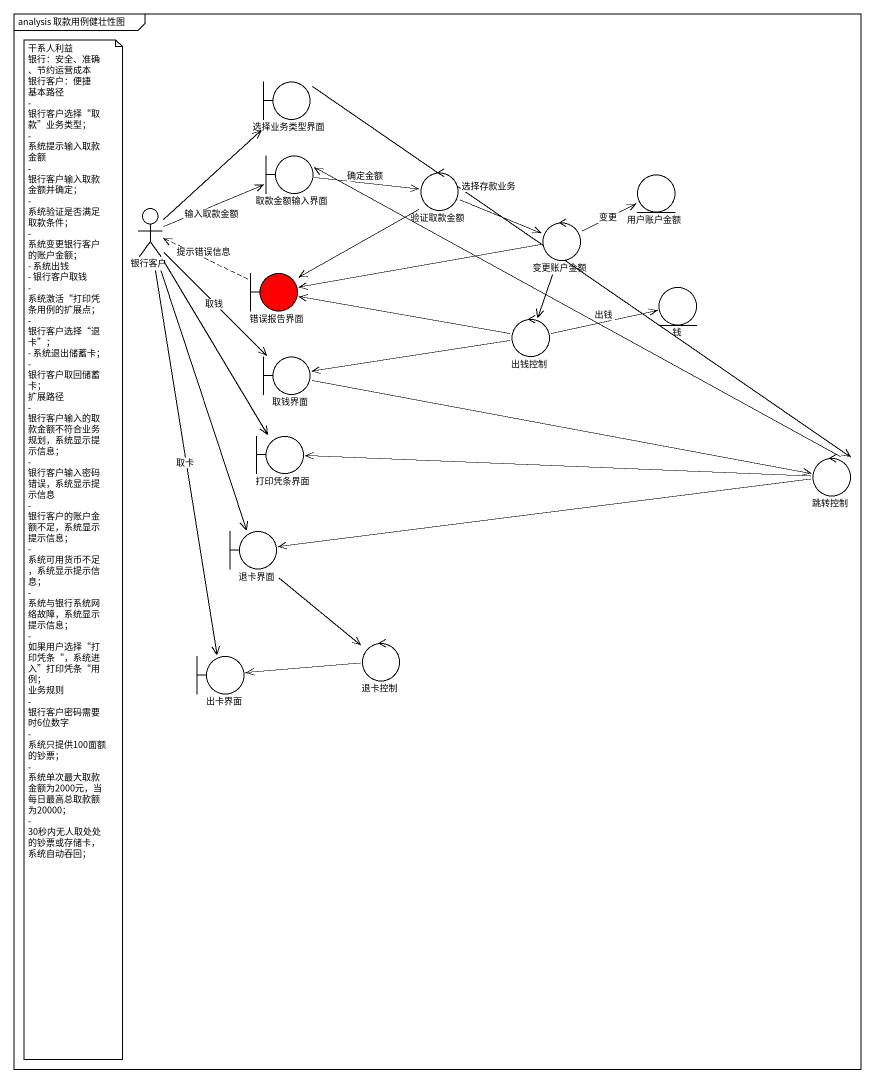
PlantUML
@startuml
mainframe analysis 取款用例健壮性图
boundary 选择业务类型界面
boundary 取款金额输入界面
control 验证取款金额
entity 用户账户金额
actor 银行客户
control 变更账户金额
boundary 错误报告界面 #FF0000
entity 钱
control 出钱控制
boundary 取钱界面
boundary 打印凭条界面
control 跳转控制
boundary 退卡界面
control 退卡控制
boundary 出卡界面
选择业务类型界面 --> 跳转控制 : 选择存款业务
取款金额输入界面 -right-> 验证取款金额 : 确定金额
验证取款金额 -right-> 变更账户金额
验证取款金额 --> 错误报告界面
银行客户 -up-> 选择业务类型界面
银行客户 -right-> 取款金额输入界面 : 输入取款金额
银行客户 --> 取钱界面 : 取钱
银行客户 --> 打印凭条界面
银行客户 --> 退卡界面
银行客户 --> 出卡界面 : 取卡
变更账户金额 -right-> 用户账户金额 : 变更
变更账户金额 -left-> 错误报告界面
变更账户金额 --> 出钱控制
错误报告界面 .left.> 银行客户 : 提示错误信息
出钱控制 -left-> 错误报告界面
出钱控制 -right-> 钱 : 出钱
出钱控制 -left-> 取钱界面
取钱界面 -right-> 跳转控制
跳转控制 -left-> 取款金额输入界面
跳转控制 -left-> 打印凭条界面
跳转控制 -left-> 退卡界面
退卡界面 --> 退卡控制
退卡控制 -left-> 出卡界面
note as N1
  干系人利益
  银行：安全、准确、节约运营成本
  银行客户：便捷
  基本路径
  - 银行客户选择“取款”业务类型；
  - 系统提示输入取款金额
  - 银行客户输入取款金额并确定；
  - 系统验证是否满足取款条件；
  - 系统变更银行客户的账户金额；
  - 系统出钱
  - 银行客户取钱
  - 系统激活“打印凭条用例的扩展点；
  - 银行客户选择“退卡”；
  - 系统退出储蓄卡；
  - 银行客户取回储蓄卡；
  扩展路径
  - 银行客户输入的取款金额不符合业务规划，系统显示提示信息；
  - 银行客户输入密码错误，系统显示提示信息
  - 银行客户的账户金额不足，系统显示提示信息；
  - 系统可用货币不足，系统显示提示信息；
  - 系统与银行系统网络故障，系统显示提示信息；
  - 如果用户选择“打印凭条“，系统进入”打印凭条“用例；
  业务规则
  - 银行客户密码需要时6位数字
  - 系统只提供100面额的钞票；
  - 系统单次最大取款金额为2000元，当每日最高总取款额为20000；
  - 30秒内无人取处处的钞票或存储卡，系统自动吞回；
end note
@enduml
